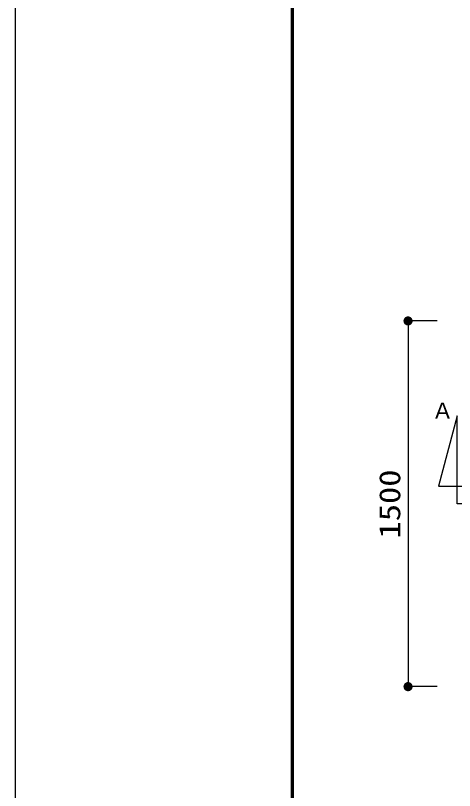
# Model space of a CAD drawing. Units: millimetres, scale not verified. Extents: x -22013 to 8910, y -6308 to 6308.
# Drawn here: x -8910 to -7108, y 58 to 3237 of the extents above; entities that cross this region are included whole.
import ezdxf
from ezdxf.enums import TextEntityAlignment as Align

# ---------------------------------------------------------------- set-up
doc = ezdxf.new("R2010")
doc.units = ezdxf.units.MM
doc.header["$LTSCALE"] = 30
for name, color, linetype, lineweight in [('0-1_空気管', 3, 'Continuous', 25), ('1-6_00クル-フ-6寸法', 132, 'Continuous', 25), ('1-9_図面枠', 7, 'Continuous', 25), ('1-A_Axis_waku', 7, 'Continuous', 25)]:
    doc.layers.add(name, color=color, linetype=linetype, lineweight=lineweight)
doc.styles.add('ＭＳ ゴシック', font='')
doc.styles.get('ＭＳ ゴシック').set_extended_font_data('MS Gothic')

msp = doc.modelspace()

# ---------------------------------------------------------------- linework, layer by layer
at = {"layer": '0-1_空気管'}
msp.add_lwpolyline([(-6916.89, 1233.82), (-7096.89, 1233.82), (-7096.89, 1593.82), (-7174.06, 1305.82), (-6994.06, 1305.82)], dxfattribs=at)
at = {"layer": '1-6_00クル-フ-6寸法', "color": 4}
for p, q in [((-7178.99, 1983.69), (-7298.99, 1983.69)), ((-7298.99, 1983.69), (-7298.99, 483.69)), ((-7178.99, 483.69), (-7298.99, 483.69))]:
    msp.add_line(p, q, dxfattribs=at)
at = {"layer": '1-6_00クル-フ-6寸法'}
for points in [[(-7298.99, 1983.69), (-7317.7, 1984.87), (-7317.4, 1987.2)], [(-7298.99, 1983.69), (-7317.7, 1982.51), (-7317.7, 1984.87)], [(-7298.99, 1983.69), (-7317.4, 1980.18), (-7317.7, 1982.51)], [(-7298.99, 1983.69), (-7317.4, 1987.2), (-7316.82, 1989.48)], [(-7298.99, 1983.69), (-7316.82, 1977.9), (-7317.4, 1980.18)], [(-7298.99, 1983.69), (-7316.82, 1989.48), (-7315.95, 1991.67)], [(-7298.99, 1983.69), (-7315.95, 1975.71), (-7316.82, 1977.9)], [(-7298.99, 1983.69), (-7315.95, 1991.67), (-7314.82, 1993.74)], [(-7298.99, 1983.69), (-7314.82, 1973.64), (-7315.95, 1975.71)], [(-7298.99, 1983.69), (-7314.82, 1993.74), (-7313.43, 1995.64)], [(-7298.99, 1983.69), (-7313.43, 1971.74), (-7314.82, 1973.64)], [(-7298.99, 1983.69), (-7313.43, 1995.64), (-7311.82, 1997.36)], [(-7298.99, 1983.69), (-7311.82, 1970.02), (-7313.43, 1971.74)], [(-7298.99, 1983.69), (-7311.82, 1997.36), (-7310.01, 1998.86)], [(-7298.99, 1983.69), (-7310.01, 1968.52), (-7311.82, 1970.02)], [(-7298.99, 1983.69), (-7310.01, 1998.86), (-7308.02, 2000.12)], [(-7298.99, 1983.69), (-7308.02, 1967.26), (-7310.01, 1968.52)], [(-7298.99, 1983.69), (-7308.02, 2000.12), (-7305.89, 2001.12)], [(-7298.99, 1983.69), (-7305.89, 1966.26), (-7308.02, 1967.26)], [(-7298.99, 1983.69), (-7305.89, 2001.12), (-7303.65, 2001.85)], [(-7298.99, 1983.69), (-7303.65, 1965.53), (-7305.89, 1966.26)], [(-7298.99, 1983.69), (-7303.65, 2001.85), (-7301.34, 2002.29)], [(-7298.99, 1983.69), (-7301.34, 1965.09), (-7303.65, 1965.53)], [(-7298.99, 1983.69), (-7301.34, 2002.29), (-7298.99, 2002.44)], [(-7298.99, 1983.69), (-7298.99, 1964.94), (-7301.34, 1965.09)], [(-7298.99, 1983.69), (-7298.99, 2002.44), (-7296.64, 2002.29)], [(-7298.99, 1983.69), (-7296.64, 2002.29), (-7294.32, 2001.85)], [(-7298.99, 1983.69), (-7294.32, 2001.85), (-7292.08, 2001.12)], [(-7298.99, 1983.69), (-7292.08, 2001.12), (-7289.95, 2000.12)], [(-7298.99, 1983.69), (-7289.95, 2000.12), (-7287.97, 1998.86)], [(-7298.99, 1983.69), (-7287.97, 1998.86), (-7286.15, 1997.36)], [(-7298.99, 1983.69), (-7286.15, 1997.36), (-7284.54, 1995.64)], [(-7298.99, 1983.69), (-7284.54, 1995.64), (-7283.16, 1993.74)], [(-7298.99, 1983.69), (-7283.16, 1993.74), (-7282.02, 1991.67)], [(-7298.99, 1983.69), (-7282.02, 1991.67), (-7281.15, 1989.48)], [(-7298.99, 1983.69), (-7281.15, 1989.48), (-7280.57, 1987.2)], [(-7298.99, 1983.69), (-7280.57, 1987.2), (-7280.27, 1984.87)], [(-7298.99, 1983.69), (-7280.27, 1984.87), (-7280.27, 1982.51)], [(-7298.99, 1983.69), (-7296.64, 1965.09), (-7298.99, 1964.94)], [(-7298.99, 1983.69), (-7294.32, 1965.53), (-7296.64, 1965.09)], [(-7298.99, 1983.69), (-7292.08, 1966.26), (-7294.32, 1965.53)], [(-7298.99, 1983.69), (-7289.95, 1967.26), (-7292.08, 1966.26)], [(-7298.99, 1983.69), (-7287.97, 1968.52), (-7289.95, 1967.26)], [(-7298.99, 1983.69), (-7286.15, 1970.02), (-7287.97, 1968.52)], [(-7298.99, 1983.69), (-7284.54, 1971.74), (-7286.15, 1970.02)], [(-7298.99, 1983.69), (-7283.16, 1973.64), (-7284.54, 1971.74)], [(-7298.99, 1983.69), (-7282.02, 1975.71), (-7283.16, 1973.64)], [(-7298.99, 1983.69), (-7281.15, 1977.9), (-7282.02, 1975.71)], [(-7298.99, 1983.69), (-7280.57, 1980.18), (-7281.15, 1977.9)], [(-7298.99, 1983.69), (-7280.27, 1982.51), (-7280.57, 1980.18)], [(-7298.99, 483.69), (-7317.7, 484.87), (-7317.4, 487.2)], [(-7298.99, 483.69), (-7317.7, 482.51), (-7317.7, 484.87)], [(-7298.99, 483.69), (-7317.4, 480.18), (-7317.7, 482.51)], [(-7298.99, 483.69), (-7317.4, 487.2), (-7316.82, 489.48)], [(-7298.99, 483.69), (-7316.82, 477.9), (-7317.4, 480.18)], [(-7298.99, 483.69), (-7316.82, 489.48), (-7315.95, 491.67)], [(-7298.99, 483.69), (-7315.95, 475.71), (-7316.82, 477.9)], [(-7298.99, 483.69), (-7315.95, 491.67), (-7314.82, 493.74)], [(-7298.99, 483.69), (-7314.82, 473.64), (-7315.95, 475.71)], [(-7298.99, 483.69), (-7314.82, 493.74), (-7313.43, 495.64)], [(-7298.99, 483.69), (-7313.43, 471.74), (-7314.82, 473.64)], [(-7298.99, 483.69), (-7313.43, 495.64), (-7311.82, 497.36)], [(-7298.99, 483.69), (-7311.82, 470.02), (-7313.43, 471.74)], [(-7298.99, 483.69), (-7311.82, 497.36), (-7310.01, 498.86)], [(-7298.99, 483.69), (-7310.01, 468.52), (-7311.82, 470.02)], [(-7298.99, 483.69), (-7310.01, 498.86), (-7308.02, 500.12)], [(-7298.99, 483.69), (-7308.02, 467.26), (-7310.01, 468.52)], [(-7298.99, 483.69), (-7308.02, 500.12), (-7305.89, 501.12)], [(-7298.99, 483.69), (-7305.89, 466.26), (-7308.02, 467.26)], [(-7298.99, 483.69), (-7305.89, 501.12), (-7303.65, 501.85)], [(-7298.99, 483.69), (-7303.65, 465.53), (-7305.89, 466.26)], [(-7298.99, 483.69), (-7303.65, 501.85), (-7301.34, 502.29)], [(-7298.99, 483.69), (-7301.34, 465.09), (-7303.65, 465.53)], [(-7298.99, 483.69), (-7301.34, 502.29), (-7298.99, 502.44)], [(-7298.99, 483.69), (-7298.99, 464.94), (-7301.34, 465.09)], [(-7298.99, 483.69), (-7298.99, 502.44), (-7296.64, 502.29)], [(-7298.99, 483.69), (-7296.64, 502.29), (-7294.32, 501.85)], [(-7298.99, 483.69), (-7294.32, 501.85), (-7292.08, 501.12)], [(-7298.99, 483.69), (-7292.08, 501.12), (-7289.95, 500.12)], [(-7298.99, 483.69), (-7289.95, 500.12), (-7287.97, 498.86)], [(-7298.99, 483.69), (-7287.97, 498.86), (-7286.15, 497.36)], [(-7298.99, 483.69), (-7286.15, 497.36), (-7284.54, 495.64)], [(-7298.99, 483.69), (-7284.54, 495.64), (-7283.16, 493.74)], [(-7298.99, 483.69), (-7283.16, 493.74), (-7282.02, 491.67)], [(-7298.99, 483.69), (-7282.02, 491.67), (-7281.15, 489.48)], [(-7298.99, 483.69), (-7281.15, 489.48), (-7280.57, 487.2)], [(-7298.99, 483.69), (-7280.57, 487.2), (-7280.27, 484.87)], [(-7298.99, 483.69), (-7280.27, 484.87), (-7280.27, 482.51)], [(-7298.99, 483.69), (-7296.64, 465.09), (-7298.99, 464.94)], [(-7298.99, 483.69), (-7294.32, 465.53), (-7296.64, 465.09)], [(-7298.99, 483.69), (-7292.08, 466.26), (-7294.32, 465.53)], [(-7298.99, 483.69), (-7289.95, 467.26), (-7292.08, 466.26)], [(-7298.99, 483.69), (-7287.97, 468.52), (-7289.95, 467.26)], [(-7298.99, 483.69), (-7286.15, 470.02), (-7287.97, 468.52)], [(-7298.99, 483.69), (-7284.54, 471.74), (-7286.15, 470.02)], [(-7298.99, 483.69), (-7283.16, 473.64), (-7284.54, 471.74)], [(-7298.99, 483.69), (-7282.02, 475.71), (-7283.16, 473.64)], [(-7298.99, 483.69), (-7281.15, 477.9), (-7282.02, 475.71)], [(-7298.99, 483.69), (-7280.57, 480.18), (-7281.15, 477.9)], [(-7298.99, 483.69), (-7280.27, 482.51), (-7280.57, 480.18)]]:
    msp.add_solid(points, dxfattribs=at)
at = {"layer": '1-9_図面枠'}
msp.add_lwpolyline([(-8910, -6307.5), (-8910, 6307.5), (8910, 6307.5), (8910, -6307.5)], close=True, dxfattribs=at)
at = {"layer": '1-A_Axis_waku'}
for p, q in [((-7778.4, 5769.9), (-7778.4, -5814.9)), ((-7777.8, 5769.3), (-7777.8, -5814.3)), ((-7777.2, 5768.7), (-7777.2, -5813.7)), ((-7776.6, 5768.1), (-7776.6, -5813.1)), ((-7776, 5767.5), (-7776, -5812.5)), ((-7775.4, 5766.9), (-7775.4, -5811.9)), ((-7774.8, 5766.3), (-7774.8, -5811.3)), ((-7774.2, 5765.7), (-7774.2, -5810.7)), ((-7773.6, 5765.1), (-7773.6, -5810.1)), ((-7773, 5764.5), (-7773, -5809.5)), ((-7772.4, 5763.9), (-7772.4, -5808.9)), ((-7771.8, 5763.3), (-7771.8, -5808.3)), ((-7771.2, 5762.7), (-7771.2, -5807.7)), ((-7770.6, 5762.1), (-7770.6, -5807.1)), ((-7770, 5761.5), (-7770, -5806.5))]:
    msp.add_line(p, q, dxfattribs=at)

# ---------------------------------------------------------------- texts
at = {"layer": '0-1_空気管', "color": 4, "style": 'ＭＳ ゴシック'}
msp.add_text('Ａ', height=65.98, dxfattribs=at).set_placement((-7202.02, 1562.67), align=Align.BOTTOM_LEFT)
at = {"layer": '1-6_00クル-フ-6寸法', "color": 3, "style": 'ＭＳ ゴシック', "width": 1.2}
msp.add_text('1500', height=86.66, rotation=90, dxfattribs=at).set_placement((-7304.83, 1091.4), align=Align.BOTTOM_LEFT)

doc.saveas('drawing.dxf')
